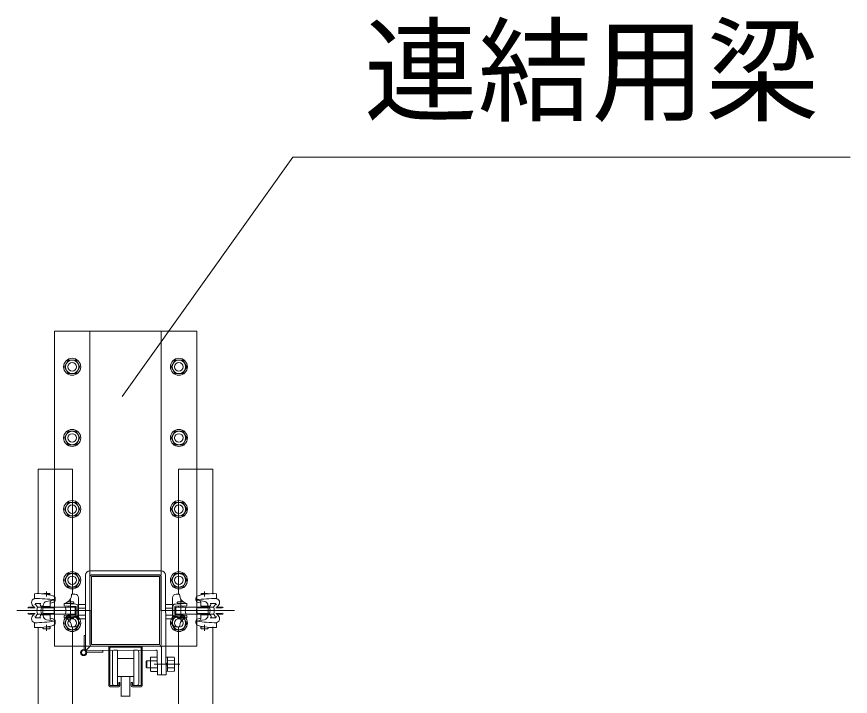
# Model space of a CAD drawing. Units: millimetres, scale not verified. Extents: x -9305 to 9305, y -6415 to 6415.
# Drawn here: x 2482 to 3654, y 819 to 1774 of the extents above; entities that cross this region are included whole.
import ezdxf
from ezdxf.enums import TextEntityAlignment as Align

# ---------------------------------------------------------------- set-up
doc = ezdxf.new("R2010")
doc.units = ezdxf.units.MM
doc.header["$LTSCALE"] = 40
doc.linetypes.add('CHAIN2', pattern=[12, 9, -1, 1, -1])
doc.layers.add('0-3_CLGS-72', color=7, linetype='Continuous', lineweight=9)
doc.layers.add('0-6_TEXT', color=7, linetype='Continuous', lineweight=9)
doc.styles.add('ＭＳ ゴシック', font='')
doc.styles.get('ＭＳ ゴシック').set_extended_font_data('MS Gothic')

msp = doc.modelspace()

# ---------------------------------------------------------------- linework, layer by layer
at = {"layer": '0-3_CLGS-72'}
for p, q in [((2535.07, 889.04), (2535.07, 1331.6)), ((2535.07, 1331.6), (2735.07, 1331.6)), ((2585.07, 989.04), (2585.07, 1331.6)), ((2685.07, 989.04), (2685.07, 1331.6)), ((2735.07, 889.04), (2735.07, 1331.6)), ((2571.04, 1281.6), (2565.56, 1291.1)), ((2721.04, 1281.6), (2715.56, 1291.1)), ((2549.1, 1281.6), (2554.59, 1272.1)), ((2699.1, 1281.6), (2704.59, 1272.1)), ((2571.04, 1181.6), (2565.56, 1191.1)), ((2721.04, 1181.6), (2715.56, 1191.1)), ((2549.1, 1181.6), (2554.59, 1172.1)), ((2699.1, 1181.6), (2704.59, 1172.1)), ((2512.07, 962.87), (2512.07, 1137.53)), ((2512.07, 1137.53), (2560.67, 1137.53)), ((2560.67, 1137.53), (2560.67, 962.01)), ((2709.37, 962.87), (2709.37, 1137.53)), ((2709.37, 1137.53), (2757.97, 1137.53)), ((2757.97, 1137.53), (2757.97, 962.01)), ((2571.04, 1081.6), (2565.56, 1091.1)), ((2721.04, 1081.6), (2715.56, 1091.1)), ((2549.1, 1081.6), (2554.59, 1072.1)), ((2699.1, 1081.6), (2704.59, 1072.1)), ((2571.04, 981.6), (2565.56, 991.1)), ((2578.72, 988.98), (2578.72, 882.98)), ((2584.72, 994.98), (2685.07, 994.98)), ((2585.36, 891.02), (2584.78, 987.02)), ((2585.07, 986.75), (2585.07, 891.35)), ((2586.76, 989.03), (2684.77, 989.03)), ((2682.77, 989.05), (2587.37, 989.05)), ((2682.77, 986.75), (2682.77, 891.35)), ((2684.78, 987.63), (2685.36, 891.63)), ((2685.07, 986.75), (2685.07, 891.35)), ((2691.71, 883.67), (2691.07, 989.02)), ((2721.04, 981.6), (2715.56, 991.1)), ((2549.1, 981.6), (2554.59, 972.1)), ((2699.1, 981.6), (2704.59, 972.1)), ((2507.24, 962.76), (2507.24, 956.16)), ((2524.04, 958.89), (2524.04, 966.01)), ((2559.04, 962.01), (2564.04, 962.01)), ((2711.1, 962.05), (2706.1, 962.05)), ((2746.1, 958.93), (2746.1, 966.05)), ((2762.9, 962.8), (2762.9, 956.2)), ((2508.61, 949), (2507.4, 947.29)), ((2508.61, 949), (2515.95, 949.02)), ((2524.15, 951.88), (2530.69, 953.03)), ((2529.04, 951.06), (2529.04, 945.01)), ((2529.04, 949.7), (2532.92, 950.38)), ((2530.69, 953.03), (2534.58, 953.72)), ((2536.23, 956.01), (2536.23, 954.32)), ((2548.88, 945.81), (2549.04, 949.01)), ((2549.04, 949.01), (2565.05, 948.21)), ((2557.54, 925.18), (2557.54, 954.33)), ((2569.04, 957.01), (2569.04, 921.01)), ((2701.1, 957.05), (2701.1, 921.05)), ((2721.1, 949.05), (2705.09, 948.25)), ((2712.6, 925.22), (2712.6, 954.37)), ((2721.26, 945.85), (2721.1, 949.05)), ((2733.91, 956.05), (2733.91, 954.36)), ((2739.45, 953.07), (2735.56, 953.76)), ((2741.1, 949.74), (2737.22, 950.42)), ((2745.99, 951.92), (2739.45, 953.07)), ((2741.1, 951.1), (2741.1, 945.05)), ((2761.53, 949.04), (2754.19, 949.06)), ((2761.53, 949.04), (2762.74, 947.33)), ((2498.97, 944.01), (2498, 942.66)), ((2507.34, 944.01), (2498.97, 944.01)), ((2508.12, 943.01), (2499.93, 943.01)), ((2517.41, 944.01), (2511.34, 944.03)), ((2564.34, 944.01), (2518.58, 944.01)), ((2535.1, 943.01), (2518.73, 943.01)), ((2519.19, 945.01), (2519.19, 946)), ((2529.04, 945.01), (2519.19, 945.01)), ((2534.26, 944.01), (2535.06, 943)), ((2548.88, 945.81), (2564.89, 945.01)), ((2554.54, 944.01), (2554.54, 945.53)), ((2560.54, 948.83), (2560.54, 948.43)), ((2560.54, 944.01), (2560.54, 945.23)), ((2564.34, 934), (2564.34, 944.01)), ((2565.84, 934), (2565.84, 944.01)), ((2568.27, 946.43), (2568.27, 928.43)), ((2578.17, 942.43), (2568.27, 942.43)), ((2578.17, 947.43), (2569.27, 947.43)), ((2691.57, 947.43), (2700.47, 947.43)), ((2691.57, 942.43), (2701.47, 942.43)), ((2701.47, 946.43), (2701.47, 928.43)), ((2704.3, 934.04), (2704.3, 944.05)), ((2721.26, 945.85), (2705.25, 945.05)), ((2705.8, 934.04), (2705.8, 944.05)), ((2751.56, 944.05), (2705.8, 944.05)), ((2709.6, 948.87), (2709.6, 948.47)), ((2709.6, 944.05), (2709.6, 945.27)), ((2715.6, 944.05), (2715.6, 945.57)), ((2735.04, 943.05), (2751.41, 943.05)), ((2735.88, 944.05), (2735.08, 943.04)), ((2741.1, 945.05), (2750.96, 945.05)), ((2750.96, 945.05), (2750.95, 946.04)), ((2752.73, 944.05), (2758.8, 944.07)), ((2762.02, 943.05), (2770.22, 943.05)), ((2762.8, 944.05), (2771.18, 944.05)), ((2771.18, 944.05), (2772.14, 942.7)), ((2498.97, 934.01), (2498, 935.36)), ((2507.34, 934.01), (2498.97, 934.01)), ((2508.12, 935.01), (2499.93, 935.01)), ((2508.61, 929), (2507.4, 930.74)), ((2515.95, 929.02), (2508.61, 929.02)), ((2517.46, 934.04), (2511.34, 934.03)), ((2564.34, 934), (2518.51, 934)), ((2535.06, 935.01), (2518.68, 935.01)), ((2519.19, 933.01), (2519.19, 932.02)), ((2529.04, 933.01), (2519.19, 933.01)), ((2524.15, 926.14), (2530.69, 924.98)), ((2529.04, 926.95), (2529.04, 933.01)), ((2529.04, 928.32), (2532.92, 927.64)), ((2534.26, 934), (2535.06, 935.01)), ((2564.89, 933), (2548.88, 932.2)), ((2549.04, 929.01), (2548.88, 932.2)), ((2565.05, 929.81), (2549.04, 929.01)), ((2554.54, 932.49), (2554.54, 934.01)), ((2554.54, 929.18), (2554.54, 929.28)), ((2560.54, 932.79), (2560.54, 934.01)), ((2560.54, 929.18), (2560.54, 929.58)), ((2571.04, 921.6), (2565.56, 931.1)), ((2578.17, 932.43), (2568.27, 932.43)), ((2569.27, 927.43), (2578.17, 927.43)), ((2691.57, 932.43), (2701.47, 932.43)), ((2700.47, 927.43), (2691.57, 927.43)), ((2705.09, 929.85), (2721.1, 929.05)), ((2705.25, 933.04), (2721.26, 932.24)), ((2751.63, 934.04), (2705.8, 934.04)), ((2709.6, 932.83), (2709.6, 934.05)), ((2709.6, 929.22), (2709.6, 929.62)), ((2721.04, 921.6), (2715.56, 931.1)), ((2715.6, 932.53), (2715.6, 934.05)), ((2721.1, 929.05), (2721.26, 932.24)), ((2735.88, 934.04), (2735.08, 935.05)), ((2735.08, 935.05), (2751.47, 935.05)), ((2741.1, 928.36), (2737.22, 927.68)), ((2745.99, 926.18), (2739.45, 925.02)), ((2741.1, 926.99), (2741.1, 933.05)), ((2741.1, 933.05), (2750.96, 933.05)), ((2750.96, 933.05), (2750.95, 932.06)), ((2752.68, 934.08), (2758.8, 934.07)), ((2754.19, 929.06), (2761.53, 929.06)), ((2761.53, 929.04), (2762.75, 930.78)), ((2762.02, 935.05), (2770.22, 935.05)), ((2762.8, 934.05), (2771.18, 934.05)), ((2771.18, 934.05), (2772.14, 935.4)), ((2507.24, 915.26), (2507.24, 921.87)), ((2512.07, 915.15), (2512.07, 365.46)), ((2519.04, 914.26), (2519.04, 915.5)), ((2524.04, 910.51), (2524.04, 919.01)), ((2530.69, 924.98), (2534.58, 924.3)), ((2536.23, 922.01), (2536.23, 923.7)), ((2549.1, 921.6), (2554.59, 912.1)), ((2564.04, 916.01), (2559.04, 916.01)), ((2560.67, 916.01), (2560.67, 294.85)), ((2699.1, 921.6), (2704.59, 912.1)), ((2706.1, 916.05), (2711.1, 916.05)), ((2709.37, 618.78), (2709.37, 915.15)), ((2733.91, 922.05), (2733.91, 923.74)), ((2739.45, 925.02), (2735.56, 924.34)), ((2746.1, 910.55), (2746.1, 919.05)), ((2751.1, 914.3), (2751.1, 915.54)), ((2757.97, 916.01), (2757.97, 512.69)), ((2762.9, 915.3), (2762.9, 921.91)), ((2587.37, 891.35), (2682.77, 891.35)), ((2535.07, 889.04), (2735.07, 889.04)), ((2579.42, 882.98), (2585.97, 889.63)), ((2579.42, 882.98), (2677.72, 883.58)), ((2580.67, 880.53), (2603.67, 880.53)), ((2587.37, 889.05), (2682.77, 889.05)), ((2683.38, 889.62), (2587.38, 889.03)), ((2603.37, 880.23), (2603.37, 883.13)), ((2611.57, 833.65), (2611.57, 889.05)), ((2613.17, 833.65), (2613.17, 887.45)), ((2613.17, 887.45), (2656.97, 887.45)), ((2616.57, 880.65), (2616.57, 836.65)), ((2623.37, 883.65), (2619.57, 883.65)), ((2623.57, 833.65), (2623.57, 883.65)), ((2653.57, 836.65), (2653.57, 880.65)), ((2656.97, 833.65), (2656.97, 887.45)), ((2658.57, 833.65), (2658.57, 889.05)), ((2685.39, 887.63), (2685.63, 848.63)), ((2691.71, 883.67), (2692.13, 848.67)), ((2623.57, 871.65), (2646.57, 871.65)), ((2664.11, 867.5), (2665.1, 868.51)), ((2664.16, 859.5), (2664.11, 867.5)), ((2680, 868.6), (2665.1, 868.51)), ((2665.17, 858.51), (2665.1, 868.51)), ((2670.19, 854.54), (2670.08, 872.54)), ((2671.08, 873.54), (2679.97, 873.6)), ((2702.87, 873.74), (2693.97, 873.68)), ((2694, 868.68), (2703.9, 868.75)), ((2703.99, 854.75), (2703.88, 872.74)), ((2665.17, 858.51), (2664.16, 859.5)), ((2680.06, 858.6), (2665.17, 858.51)), ((2691.94, 863.77), (2694.02, 865.28)), ((2692.14, 862.07), (2694.04, 863.48)), ((2694.06, 858.68), (2703.96, 858.75)), ((2623.57, 846.65), (2646.57, 846.65)), ((2628.82, 818.65), (2628.82, 846.65)), ((2641.32, 818.65), (2641.32, 846.65)), ((2680.1, 853.6), (2671.2, 853.54)), ((2613.17, 833.65), (2625.47, 833.65)), ((2613.17, 832.05), (2625.47, 832.05)), ((2625.47, 838.05), (2625.47, 833.65)), ((2625.47, 838.05), (2627.07, 838.05)), ((2627.07, 838.05), (2627.07, 833.65)), ((2643.07, 838.05), (2643.07, 833.65)), ((2643.07, 838.05), (2644.67, 838.05)), ((2644.67, 838.05), (2644.67, 833.65)), ((2644.67, 833.65), (2656.97, 833.65)), ((2644.67, 832.05), (2656.97, 832.05)), ((2628.57, 818.65), (2641.57, 818.65))]:
    msp.add_line(p, q, dxfattribs=at)
at = {"layer": '0-3_CLGS-72', "linetype": 'CHAIN2'}
for p, q in [((2586.04, 939.01), (2482.09, 939.01)), ((2587.07, 939.03), (2521.77, 938.83)), ((2684.1, 939.05), (2788.05, 939.05)), ((2675.34, 863.57), (2711.24, 863.79))]:
    msp.add_line(p, q, dxfattribs=at)
at = {"layer": '0-3_CLGS-72'}
for points in [[(2565.56, 1291.1), (2554.59, 1291.1), (2549.1, 1281.6)], [(2715.56, 1291.1), (2704.59, 1291.1), (2699.1, 1281.6)], [(2554.59, 1272.1), (2565.56, 1272.1), (2571.04, 1281.6)], [(2704.59, 1272.1), (2715.56, 1272.1), (2721.04, 1281.6)], [(2565.56, 1191.1), (2554.59, 1191.1), (2549.1, 1181.6)], [(2715.56, 1191.1), (2704.59, 1191.1), (2699.1, 1181.6)], [(2554.59, 1172.1), (2565.56, 1172.1), (2571.04, 1181.6)], [(2704.59, 1172.1), (2715.56, 1172.1), (2721.04, 1181.6)], [(2565.56, 1091.1), (2554.59, 1091.1), (2549.1, 1081.6)], [(2715.56, 1091.1), (2704.59, 1091.1), (2699.1, 1081.6)], [(2554.59, 1072.1), (2565.56, 1072.1), (2571.04, 1081.6)], [(2704.59, 1072.1), (2715.56, 1072.1), (2721.04, 1081.6)], [(2565.56, 991.1), (2554.59, 991.1), (2549.1, 981.6)], [(2682.77, 986.75), (2587.37, 986.75), (2587.37, 891.35)], [(2715.56, 991.1), (2704.59, 991.1), (2699.1, 981.6)], [(2554.59, 972.1), (2565.56, 972.1), (2571.04, 981.6)], [(2704.59, 972.1), (2715.56, 972.1), (2721.04, 981.6)], [(2523.27, 962.01), (2529.04, 962.01), (2528.04, 963.01), (2520.04, 963.01), (2519.17, 962.51)], [(2746.88, 962.05), (2741.1, 962.05), (2742.1, 963.05), (2750.1, 963.05), (2750.97, 962.55)], [(2565.56, 931.1), (2554.59, 931.1), (2549.1, 921.6)], [(2715.56, 931.1), (2704.59, 931.1), (2699.1, 921.6)], [(2523.27, 916.01), (2528.29, 916.01), (2529.04, 915.26), (2529.04, 914.26), (2528.29, 913.51), (2519.79, 913.51), (2519.04, 914.26)], [(2554.59, 912.1), (2565.56, 912.1), (2571.04, 921.6)], [(2704.59, 912.1), (2715.56, 912.1), (2721.04, 921.6)], [(2746.88, 916.05), (2741.85, 916.05), (2741.1, 915.3), (2741.1, 914.3), (2741.85, 913.55), (2750.35, 913.55), (2751.1, 914.3)], [(2576.77, 884.23), (2576.77, 904.23), (2579.28, 904.23)], [(2650.57, 883.65), (2646.57, 883.65), (2646.57, 833.65)], [(2679.74, 881.61), (2680.13, 848.6), (2692.13, 848.67)], [(2703, 853.74), (2692, 853.67), (2691.87, 873.77), (2693.97, 873.78), (2694.1, 853.68)]]:
    msp.add_lwpolyline(points, dxfattribs=at)
for points in [[(2552.54, 950.58), (2552.54, 949.58), (2553.29, 948.83), (2561.79, 948.83), (2562.54, 949.58), (2562.54, 950.58), (2561.79, 951.33), (2553.29, 951.33)], [(2717.6, 950.62), (2717.6, 949.62), (2716.85, 948.87), (2708.35, 948.87), (2707.6, 949.62), (2707.6, 950.62), (2708.35, 951.37), (2716.85, 951.37)], [(2552.54, 928.93), (2552.54, 929.18), (2562.54, 929.18), (2562.54, 928.93), (2561.79, 928.18), (2553.29, 928.18)], [(2717.6, 928.97), (2717.6, 929.22), (2707.6, 929.22), (2707.6, 928.97), (2708.35, 928.22), (2716.85, 928.22)]]:
    msp.add_lwpolyline(points, close=True, dxfattribs=at)
for centre, radius in [((2560.07, 1281.6), 12), ((2560.07, 1281.6), 9.5), ((2710.07, 1281.6), 12), ((2710.07, 1281.6), 9.5), ((2560.07, 1281.6), 6), ((2710.07, 1281.6), 6), ((2560.07, 1181.6), 12), ((2560.07, 1181.6), 9.5), ((2560.07, 1181.6), 6), ((2710.07, 1181.6), 12), ((2710.07, 1181.6), 9.5), ((2710.07, 1181.6), 6), ((2560.07, 1081.6), 12), ((2560.07, 1081.6), 9.5), ((2710.07, 1081.6), 12), ((2710.07, 1081.6), 9.5), ((2560.07, 1081.6), 6), ((2710.07, 1081.6), 6), ((2560.07, 981.6), 12), ((2560.07, 981.6), 9.5), ((2560.07, 981.6), 6), ((2710.07, 981.6), 12), ((2710.07, 981.6), 9.5), ((2710.07, 981.6), 6), ((2560.07, 921.6), 12), ((2560.07, 921.6), 9.5), ((2560.07, 921.6), 6), ((2710.07, 921.6), 12), ((2710.07, 921.6), 9.5), ((2710.07, 921.6), 6), ((2576.27, 880.03), 4.28), ((2576.27, 880.03), 3.24)]:
    msp.add_circle(centre, radius, dxfattribs=at)
for centre, radius, start, end in [((2584.72, 988.98), 6, 90, 180), ((2586.78, 987.03), 2, 90.351, 180.351), ((2587.37, 986.75), 2.3, 90, 180), ((2682.77, 986.75), 2.3, 0, 90), ((2685.07, 988.98), 6, 0.351, 90), ((2511.5, 882.27), 80.6, 74.423, 93.034), ((2546.5, 961.31), 12.56, 281.657, 3.206), ((2564.04, 957.01), 5, 0, 90), ((2706.1, 957.05), 5, 90, 180), ((2723.64, 961.35), 12.56, 176.794, 258.343), ((2758.64, 882.31), 80.6, 86.966, 105.577), ((2509.8, 950.79), 6.94, 183.378, 241.187), ((2508.45, 950.32), 5.57, 106.372, 179.388), ((2506.74, 956.16), 0.5, 286.372, 0), ((2463.33, 10.46), 946.72, 85.612, 87.341), ((2519.14, 951.41), 10.8, 192.889, 223.374), ((2521.84, 949.6), 7.12, 184.652, 231.611), ((2525.19, 945.97), 6, 99.983, 179.722), ((2531.04, 951.06), 2, 99.983, 180), ((2532.23, 956.01), 4, 0, 80.589), ((2532.23, 954.32), 4, 279.983, 0), ((2534.23, 955.69), 2, 279.983, 0), ((2737.91, 956.05), 4, 99.411, 180), ((2735.91, 955.73), 2, 180, 260.017), ((2737.91, 954.36), 4, 180, 260.017), ((2806.82, 10.5), 946.72, 92.659, 94.388), ((2739.1, 951.1), 2, 0, 80.017), ((2744.95, 946.01), 6, 0.278, 80.017), ((2748.3, 949.64), 7.12, 308.389, 355.348), ((2751, 951.45), 10.8, 316.626, 347.111), ((2763.4, 956.2), 0.5, 180, 253.628), ((2761.69, 950.36), 5.57, 0.612, 73.628), ((2760.34, 950.83), 6.94, 298.813, 356.622), ((2525.58, 939.03), 15.09, 160.649, 199.351), ((2526.45, 939.07), 10.3, 151.363, 209.239), ((2490.72, 939.17), 28.24, 346.412, 13.575), ((2506.5, 939.17), 28.24, 349.465, 9.88), ((2507.12, 939.17), 28.24, 351.532, 7.817), ((2541.09, 939.01), 10.25, 330.771, 29.229), ((2564.84, 944.01), 1, 0, 87.138), ((2564.84, 944.01), 4.2, 0, 87.138), ((2569.27, 946.43), 1, 90, 180), ((2700.47, 946.43), 1, 0, 90), ((2705.3, 944.05), 4.2, 92.862, 180), ((2705.3, 944.05), 1, 92.862, 180), ((2729.05, 939.05), 10.25, 150.771, 209.229), ((2763.02, 939.21), 28.24, 172.183, 188.468), ((2763.64, 939.21), 28.24, 170.12, 190.535), ((2779.42, 939.21), 28.24, 166.425, 193.588), ((2743.69, 939.11), 10.3, 330.761, 28.637), ((2744.56, 939.07), 15.09, 340.649, 19.351), ((2509.8, 927.22), 6.94, 118.813, 176.622), ((2508.45, 927.7), 5.57, 180.612, 253.628), ((2516.9, 927.76), 8.38, 131.538, 171.434), ((2520.29, 929.26), 5.56, 120.537, 182.434), ((2525.19, 932.04), 6, 180.278, 260.017), ((2531.04, 926.95), 2, 180, 260.017), ((2532.23, 923.7), 4, 0, 80.017), ((2546.5, 916.71), 12.56, 356.794, 78.343), ((2564.84, 934), 1, 272.862, 0), ((2564.84, 934), 4.2, 272.862, 0), ((2569.27, 928.43), 1, 180, 270), ((2700.47, 928.43), 1, 270, 0), ((2705.3, 934.04), 4.2, 180, 267.138), ((2705.3, 934.04), 1, 180, 267.138), ((2723.64, 916.75), 12.56, 101.657, 183.206), ((2737.91, 923.74), 4, 99.983, 180), ((2739.1, 926.99), 2, 279.983, 0), ((2744.95, 932.08), 6, 279.983, 359.722), ((2749.85, 929.3), 5.56, 357.566, 59.463), ((2753.24, 927.8), 8.38, 8.566, 48.462), ((2761.69, 927.74), 5.57, 286.372, 359.388), ((2760.34, 927.26), 6.94, 3.378, 61.187), ((2506.74, 921.87), 0.5, 0, 73.628), ((2511.5, 995.74), 80.6, 266.966, 285.577), ((2500.39, 1169.76), 247.98, 271.584, 278.014), ((2532.23, 922.01), 4, 279.411, 0), ((2534.23, 922.33), 2, 0, 80.017), ((2564.04, 921.01), 5, 270, 0), ((2706.1, 921.05), 5, 180, 270), ((2735.91, 922.37), 2, 99.983, 180), ((2737.91, 922.05), 4, 180, 260.589), ((2769.76, 1169.8), 247.98, 261.986, 268.416), ((2758.64, 995.78), 80.6, 254.423, 273.034), ((2763.4, 921.91), 0.5, 106.372, 180), ((2587.37, 891.35), 2.3, 180, 270), ((2587.36, 891.03), 2, 180.351, 270.351), ((2682.77, 891.35), 2.3, 270, 0), ((2683.36, 891.62), 2, 270.351, 0.351), ((2619.57, 880.65), 3, 90, 180), ((2650.57, 880.65), 3, 0, 90), ((2683.39, 887.62), 2, 0.351, 90.351), ((2671.08, 872.54), 1, 90.351, 180.351), ((2702.88, 872.74), 1, 0.351, 90.351), ((2671.19, 854.54), 1, 180.351, 270.351), ((2702.99, 854.74), 1, 270.351, 0.351), ((2613.17, 833.65), 1.6, 180, 270), ((2619.57, 836.65), 3, 180, 270), ((2625.47, 833.65), 1.6, 270, 0), ((2644.67, 833.65), 1.6, 180, 270), ((2650.57, 836.65), 3, 270, 0), ((2656.97, 833.65), 1.6, 270, 0)]:
    msp.add_arc(centre, radius, start, end, dxfattribs=at)
at = {"layer": '0-3_CLGS-72', "linetype": 'CHAIN2'}
msp.add_arc((2677.74, 881.58), 2, 0.678, 90.351, dxfattribs=at)
at = {"layer": '0-6_TEXT'}
for p, q in [((2630.47, 1239.89), (2870.35, 1576.34)), ((2870.35, 1576.34), (3653.65, 1576.34))]:
    msp.add_line(p, q, dxfattribs=at)

# ---------------------------------------------------------------- texts
at = {"layer": '0-6_TEXT', "style": 'ＭＳ ゴシック'}
msp.add_text('連結用梁', height=117.3, dxfattribs=at).set_placement((2970.14, 1603.92), align=Align.BOTTOM_LEFT)

doc.saveas('drawing.dxf')
